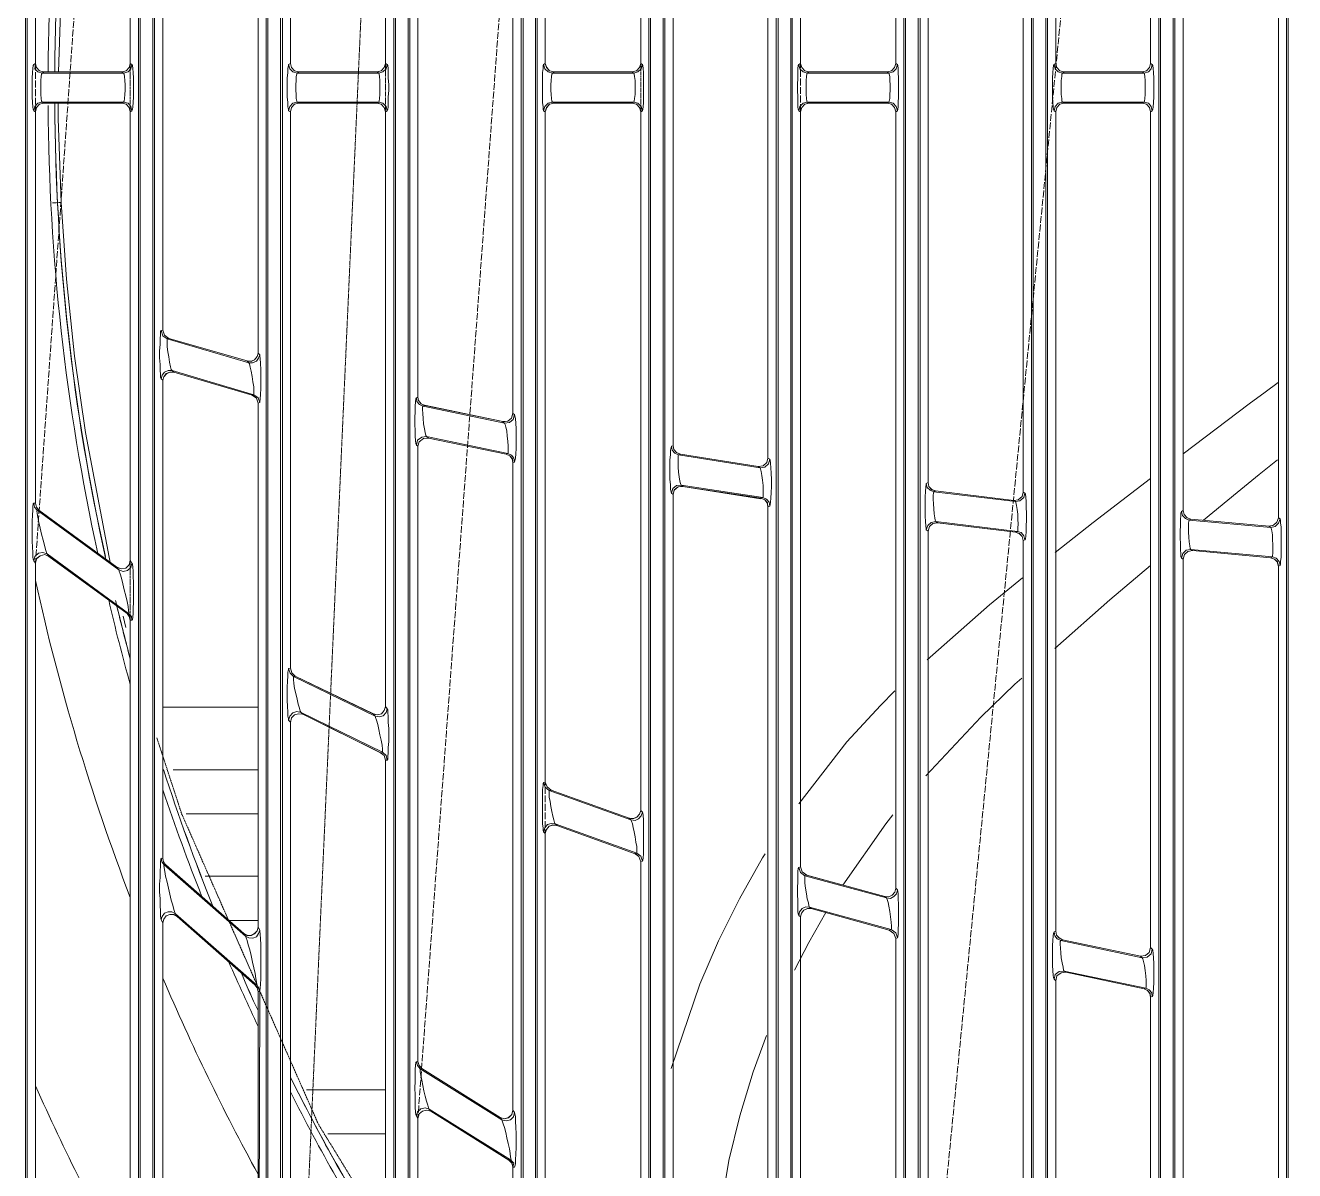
# Model space of a CAD drawing. Header units: millimetres. Extents: x 90740 to 167944, y -39332 to 25855.
# Drawn here: x 137683.9 to 137981.1, y 11832.4 to 12100.5 of the extents above; entities that cross this region are included whole.
import ezdxf

# ---------------------------------------------------------------- set-up
doc = ezdxf.new("R2010")
doc.units = ezdxf.units.MM
doc.linetypes.add('PDF_IMPORT', pattern=[1, 0.8, -0.2])
doc.layers.add('PDF4_Geometry', color=7, linetype='Continuous')

# ---------------------------------------------------------------- blocks, each defined once
blk = doc.blocks.new('200-A_10 bis 12')
at = {"layer": 'PDF4_Geometry', "lineweight": 13}
for p, q in [((6409.29, 2336.02), (6409.29, 3273.81)), ((6485.4, 2336.02), (6485.4, 3273.81))]:
    blk.add_line(p, q, dxfattribs=at)
for points in [[(6468.3, 2518.37), (6468.5, 2518.37), (6468.5, 2336.07), (6468.81, 2336.22), (6468.81, 3273.61)], [(6498.18, 2505.29), (6498.36, 2505.29), (6498.36, 2336.07), (6498.67, 2336.22), (6498.67, 3273.61), (6498.36, 3273.79), (6498.36, 3104.58), (6498.18, 3104.58), (6498.18, 3273.96)], [(6351.01, 3273.81), (6351.01, 2336.02), (6351.16, 2336.09), (6351.21, 2336.22), (6351.47, 2336.07), (6351.47, 2617.57), (6351.49, 2624.7), (6351.54, 2631.78), (6351.58, 2638.84), (6351.65, 2645.9), (6351.74, 2653.05), (6351.8, 2660.18), (6351.92, 2667.24), (6352.07, 2674.19)], [(6351.21, 3273.61), (6351.21, 2336.22)], [(6364.26, 3273.61), (6364.26, 2336.22)], [(6363.28, 2656.29), (6363.28, 2742.57), (6363.48, 2742.57), (6363.55, 2742.66), (6363.59, 2742.92), (6363.62, 2743.37), (6363.62, 2743.97), (6363.66, 2744.63), (6363.66, 2746.97), (6363.62, 2747.68), (6363.62, 2748.32), (6363.59, 2748.79), (6363.55, 2749.12), (6363.48, 2749.25), (6363.28, 2749.59), (6363.28, 2802.07), (6363.48, 2802.21), (6363.55, 2802.34), (6363.59, 2802.65), (6363.62, 2803.18), (6363.66, 2803.83), (6363.66, 2806.02), (6363.62, 2806.67), (6363.59, 2807.16), (6363.55, 2807.49), (6363.48, 2807.62), (6363.28, 2807.73), (6363.28, 2860.26)], [(6364.46, 3273.81), (6364.46, 2336.02), (6364.33, 2336.09), (6364.26, 2336.22)], [(6365.93, 3273.81), (6365.93, 2336.02), (6366.06, 2336.09), (6366.13, 2336.22), (6366.44, 2336.07), (6366.44, 2609.42), (6366.5, 2614.97), (6366.52, 2620.52), (6366.59, 2626.01), (6366.7, 2631.62), (6366.77, 2637.17), (6366.9, 2642.66), (6367.01, 2648.03), (6367.04, 2648.76), (6367.04, 2649.23), (6367.08, 2649.41), (6367.1, 2649.5)], [(6367.1, 2960.33), (6367.08, 2960.4), (6367.04, 2960.6), (6367.04, 2961.11), (6367.01, 2961.82), (6366.9, 2967.06), (6366.77, 2972.39), (6366.7, 2977.76), (6366.59, 2983.2), (6366.52, 2988.86), (6366.5, 2994.55), (6366.44, 3000.3), (6366.44, 3273.79), (6366.13, 3273.61), (6366.13, 2336.22)], [(6379.18, 3273.61), (6379.18, 2336.22), (6378.91, 2336.07), (6378.91, 2584.87), (6378.71, 2584.87)], [(6379.4, 3273.81), (6379.4, 2336.02), (6379.27, 2336.09), (6379.18, 2336.22)], [(6380.89, 3273.81), (6380.89, 2336.02), (6381.02, 2336.09), (6381.09, 2336.22), (6381.36, 2336.07), (6381.36, 2586.91), (6381.4, 2591.86), (6381.42, 2597.81), (6381.49, 2603.69), (6381.56, 2609.51), (6381.67, 2615.44), (6381.8, 2621.21), (6381.93, 2626.9)], [(6381.09, 3273.61), (6381.09, 2336.22)], [(6393.86, 2575.98), (6393.86, 2336.07), (6394.14, 2336.22), (6394.14, 3273.61), (6393.86, 3273.79), (6393.86, 3034.04), (6393.81, 3028.32), (6393.75, 3022.63), (6393.68, 3016.86), (6393.61, 3011.13), (6393.5, 3005.51), (6393.37, 3000.83), (6393.28, 2996.19)], [(6394.32, 3273.81), (6394.32, 2336.02), (6394.19, 2336.09), (6394.14, 2336.22)], [(6395.81, 3273.81), (6395.81, 2336.02), (6395.94, 2336.09), (6396.01, 2336.22), (6396.28, 2336.07), (6396.28, 2571.7), (6396.32, 2575.92), (6396.32, 2580.16), (6396.39, 2584.33), (6396.41, 2588.57), (6396.48, 2592.79), (6396.59, 2596.9), (6396.65, 2601.1), (6396.76, 2605.16), (6396.85, 2609.18), (6396.9, 2609.38), (6396.92, 2609.95), (6396.92, 2610.24), (6396.96, 2610.35)], [(6396.01, 3273.61), (6396.01, 2336.22)], [(6408.6, 2557.05), (6408.8, 2557.05), (6408.8, 2336.07), (6409.04, 2336.22), (6409.04, 3273.61)], [(6410.73, 3273.81), (6410.73, 2336.02), (6410.86, 2336.09), (6410.93, 2336.22), (6411.24, 2336.07), (6411.24, 2565.55), (6411.31, 2569.15), (6411.35, 2573.41), (6411.42, 2577.58), (6411.51, 2581.74), (6411.57, 2585.91), (6411.68, 2589.99), (6411.82, 2593.97)], [(6410.93, 3273.61), (6410.93, 2336.22)], [(6424.01, 3273.61), (6424.01, 2336.22)], [(6424.21, 3273.81), (6424.21, 2336.02), (6424.07, 2336.09), (6424.01, 2336.22)], [(6425.69, 3273.81), (6425.69, 2336.02), (6425.83, 2336.09), (6425.89, 2336.22), (6426.14, 2336.07), (6426.14, 2543.5), (6426.34, 2543.5)], [(6425.89, 3273.61), (6425.89, 2336.22)], [(6438.46, 2535.35), (6438.66, 2535.35), (6438.66, 2336.07), (6438.93, 2336.22), (6438.93, 3273.61), (6438.66, 3273.79), (6438.66, 3070.14), (6438.62, 3065.86), (6438.59, 3061.6), (6438.55, 3057.2), (6438.46, 3052.89), (6438.39, 3048.65), (6438.33, 3045.83), (6438.22, 3043.06), (6438.15, 3040.33), (6438.08, 3037.64), (6438.02, 3036.97), (6438.02, 3036.62), (6437.95, 3036.49)], [(6439.13, 3273.81), (6439.13, 2336.02), (6438.99, 2336.09), (6438.93, 2336.22)], [(6440.61, 3273.81), (6440.61, 2336.02), (6440.73, 2336.09), (6440.79, 2336.22), (6441.1, 2336.07), (6441.1, 2533.53), (6441.3, 2533.53)], [(6440.79, 3273.61), (6440.79, 2336.22)], [(6452.91, 2562.86), (6452.8, 2562.71), (6452.6, 2562.71), (6452.6, 2562.64), (6452.67, 2562.33), (6452.67, 2562.26), (6452.74, 2561.66), (6452.85, 2558.96), (6452.94, 2556.38), (6453, 2553.74), (6453.05, 2552.41), (6453.05, 2552.07), (6453.14, 2547.97), (6453.2, 2543.75), (6453.27, 2539.44), (6453.31, 2535.09), (6453.38, 2530.69), (6453.38, 2526.32), (6453.58, 2526.32), (6453.58, 2336.07), (6453.85, 2336.22), (6453.85, 3273.61)], [(6454.05, 3273.81), (6454.05, 2336.02), (6453.91, 2336.09), (6453.85, 2336.22)], [(6455.53, 3273.81), (6455.53, 2336.02), (6455.69, 2336.09), (6455.76, 2336.22), (6456.02, 2336.07), (6456.02, 2524.72), (6456.22, 2524.72)], [(6455.76, 3273.61), (6455.76, 2336.22)], [(6469.01, 3273.81), (6469.01, 2336.02), (6468.88, 2336.09), (6468.81, 2336.22)], [(6470.48, 3273.81), (6470.48, 2336.02), (6470.61, 2336.09), (6470.68, 2336.22), (6470.94, 2336.07), (6470.94, 2520.57), (6470.99, 2524.14), (6471.01, 2527.76), (6471.05, 2531.34), (6471.12, 2534.64), (6471.19, 2537.89), (6471.25, 2541.06), (6471.32, 2544.28), (6471.41, 2547.39), (6471.52, 2550.41), (6471.56, 2550.9), (6471.59, 2551.23), (6471.65, 2551.36)], [(6470.68, 3273.61), (6470.68, 2336.22)], [(6482.75, 2545.72), (6482.8, 2545.61), (6482.82, 2545.28), (6482.87, 2544.68), (6482.95, 2541.7), (6483.06, 2538.62), (6483.15, 2535.42), (6483.22, 2532.14), (6483.29, 2528.83), (6483.33, 2525.45), (6483.4, 2522.03), (6483.44, 2518.5), (6483.46, 2514.95), (6483.46, 2336.07), (6483.73, 2336.22), (6483.73, 3273.61)], [(6483.93, 3273.81), (6483.93, 2336.02), (6483.78, 2336.09), (6483.73, 2336.22)], [(6485.6, 2336.22), (6485.6, 3273.61)], [(6498.87, 3273.81), (6498.87, 2336.02), (6498.74, 2336.09), (6498.67, 2336.22)], [(6482.75, 2905.6), (6482.75, 2807.73), (6482.95, 2807.62), (6483, 2807.49), (6483.06, 2807.16), (6483.09, 2806.67), (6483.13, 2806.02), (6483.13, 2803.83), (6483.09, 2803.18), (6483.06, 2802.65), (6483, 2802.34), (6482.95, 2802.21), (6482.75, 2802.07), (6482.75, 2704.25)], [(6472.63, 2806.76), (6472.12, 2806.89), (6471.79, 2807.27), (6471.65, 2807.73), (6471.65, 2903.69)], [(6442.79, 2806.76), (6442.28, 2806.89), (6441.9, 2807.27), (6441.77, 2807.73), (6441.77, 2896.14), (6441.57, 2896.21), (6441.5, 2896.3), (6441.46, 2896.63), (6441.44, 2897.14), (6441.44, 2897.81), (6441.39, 2898.59), (6441.39, 2899.34), (6441.44, 2900.12), (6441.44, 2900.78), (6441.46, 2901.32), (6441.5, 2901.65), (6441.57, 2901.83), (6441.77, 2901.98)], [(6452.8, 2899.07), (6452.91, 2898.65), (6452.91, 2807.73), (6452.76, 2807.27), (6452.43, 2806.89), (6451.89, 2806.76), (6452.4, 2806.89), (6452.76, 2807.27)], [(6423.05, 2714.31), (6423.25, 2714.37), (6423.3, 2714.48), (6423.32, 2714.77), (6423.36, 2715.22), (6423.36, 2715.77), (6423.39, 2716.48), (6423.39, 2717.95), (6423.36, 2718.61), (6423.36, 2719.21), (6423.32, 2719.7), (6423.3, 2719.99), (6423.25, 2720.12), (6423.05, 2720.32), (6423.05, 2802.07), (6423.25, 2802.21), (6423.3, 2802.34), (6423.32, 2802.65), (6423.36, 2803.18), (6423.36, 2803.83), (6423.39, 2804.56), (6423.39, 2805.29), (6423.36, 2806.02), (6423.36, 2806.67), (6423.32, 2807.16), (6423.3, 2807.49), (6423.25, 2807.62), (6423.05, 2807.73), (6423.05, 2889.48)], [(6412.91, 2806.76), (6412.39, 2806.89), (6412.06, 2807.27), (6411.88, 2807.73), (6411.88, 2886.22), (6412.08, 2886.77)], [(6393.17, 2883.67), (6393.37, 2883.64), (6393.43, 2883.53), (6393.43, 2883.22), (6393.5, 2882.76), (6393.5, 2882.13), (6393.55, 2881.47), (6393.55, 2879.91), (6393.5, 2879.18), (6393.5, 2878.58), (6393.43, 2878.09), (6393.43, 2877.74), (6393.37, 2877.58), (6393.17, 2877.38), (6393.17, 2807.73)], [(6382.18, 2807.27), (6382.51, 2806.89), (6383.04, 2806.76), (6382.53, 2806.89), (6382.18, 2807.27), (6382.04, 2807.73), (6382.04, 2872.9), (6382.2, 2873.43), (6382.58, 2873.81), (6391.75, 2878.25), (6391.95, 2878.49), (6382.4, 2873.81), (6382.58, 2873.81)], [(6486.68, 2754.94), (6486.55, 2755.4), (6486.55, 2854.45), (6486.68, 2854.91)], [(6496.63, 2856.25), (6497.14, 2856.16), (6497.54, 2855.78), (6497.72, 2855.25), (6497.72, 2754.56), (6497.92, 2754.43), (6497.96, 2754.29), (6497.98, 2753.96), (6498.03, 2753.47), (6498.05, 2752.83), (6498.05, 2750.58), (6498.03, 2749.94), (6497.98, 2749.45), (6497.96, 2749.12), (6497.92, 2748.99), (6497.72, 2748.92)], [(6352.18, 2853.6), (6352.18, 2807.73), (6351.98, 2807.62), (6351.92, 2807.49), (6351.87, 2807.16), (6351.85, 2806.67), (6351.8, 2806.02), (6351.8, 2803.83), (6351.85, 2803.18), (6351.87, 2802.65), (6351.92, 2802.34), (6351.98, 2802.21), (6352.18, 2802.07)], [(6437.95, 2854), (6438.17, 2853.91), (6438.22, 2853.8), (6438.26, 2853.47), (6438.28, 2852.94), (6438.33, 2852.29), (6438.35, 2851.56), (6438.35, 2850.83), (6438.33, 2850.07), (6438.28, 2849.43), (6438.26, 2848.9), (6438.22, 2848.56), (6438.17, 2848.43), (6437.95, 2848.25), (6437.95, 2761.55), (6437.82, 2761.02), (6437.37, 2760.64), (6436.8, 2760.58)], [(6457.58, 2757.71), (6457.13, 2757.84), (6456.8, 2758.24), (6456.69, 2758.69), (6456.69, 2851.16), (6456.8, 2851.61), (6457.13, 2851.96), (6457.58, 2852.14)], [(6467.83, 2757.58), (6467.83, 2852.27)], [(6408.09, 2848.83), (6408.29, 2848.76), (6408.33, 2848.63), (6408.4, 2848.3), (6408.44, 2847.79), (6408.47, 2847.12), (6408.47, 2844.88), (6408.44, 2844.21), (6408.4, 2843.68), (6408.33, 2843.35), (6408.29, 2843.21), (6408.09, 2843.04), (6408.09, 2766.77)], [(6426.85, 2763), (6426.85, 2846.85)], [(6378.25, 2841.88), (6378.45, 2841.81), (6378.47, 2841.7), (6378.51, 2841.37), (6378.54, 2840.84), (6378.58, 2840.19), (6378.58, 2837.86), (6378.54, 2837.22), (6378.51, 2836.69), (6378.47, 2836.33), (6378.45, 2836.15), (6378.25, 2835.98), (6378.25, 2773.85)], [(6396.96, 2768.68), (6396.96, 2841.13), (6397.05, 2841.57), (6397.36, 2841.9), (6397.76, 2842.1)], [(6367.81, 2775.56), (6367.28, 2775.94), (6367.1, 2776.54), (6367.1, 2833.31), (6367.3, 2833.91), (6367.81, 2834.24), (6376.96, 2836.95), (6377.43, 2836.95), (6377.83, 2836.8), (6378.14, 2836.42), (6378.25, 2835.98)], [(6354.89, 2806.76), (6355.33, 2820.77), (6356.11, 2830.47)], [(6351.98, 2802.21), (6352.12, 2802.72), (6352.45, 2803.09), (6352.96, 2803.23), (6352.89, 2803.32), (6352.85, 2803.65), (6352.83, 2804.09), (6352.83, 2805.76), (6352.85, 2806.22), (6352.89, 2806.49), (6352.96, 2806.62), (6352.45, 2806.76), (6352.12, 2807.13), (6352.18, 2807.73)], [(6353.16, 2806.76), (6352.65, 2806.89), (6352.32, 2807.27), (6352.18, 2807.73)], [(6363.48, 2802.21), (6363.35, 2802.72), (6363.02, 2803.09), (6362.51, 2803.23), (6362.57, 2803.32), (6362.62, 2803.65), (6362.64, 2804.09), (6362.68, 2804.63), (6362.68, 2805.23), (6362.64, 2805.76), (6362.62, 2806.22), (6362.57, 2806.49), (6362.51, 2806.62), (6363.02, 2806.76), (6363.35, 2807.13), (6363.48, 2807.62)], [(6363.28, 2807.73), (6363.15, 2807.27), (6362.82, 2806.89)], [(6382.04, 2807.73), (6381.82, 2807.62), (6381.8, 2807.49), (6381.73, 2807.16), (6381.73, 2806.67), (6381.67, 2806.02), (6381.67, 2803.83), (6381.73, 2803.18), (6381.73, 2802.65), (6381.8, 2802.34), (6381.82, 2802.21), (6382.04, 2802.07)], [(6381.82, 2807.62), (6381.96, 2807.13), (6382.33, 2806.76), (6382.84, 2806.62), (6382.78, 2806.49), (6382.71, 2806.22), (6382.71, 2805.76), (6382.67, 2805.23), (6382.67, 2804.63), (6382.71, 2804.09), (6382.71, 2803.65), (6382.78, 2803.32), (6382.84, 2803.23), (6382.33, 2803.09), (6381.96, 2802.72), (6381.82, 2802.21)], [(6392.19, 2806.76), (6392.66, 2806.89), (6393.03, 2807.27), (6393.17, 2807.73), (6393.37, 2807.62), (6393.43, 2807.49), (6393.48, 2807.16), (6393.5, 2806.67), (6393.5, 2806.02), (6393.55, 2805.29), (6393.55, 2804.56), (6393.5, 2803.83), (6393.5, 2803.18), (6393.48, 2802.65), (6393.43, 2802.34), (6393.37, 2802.21), (6393.17, 2802.07), (6393.17, 2732.47), (6393.37, 2732.22), (6393.43, 2732.09), (6393.43, 2731.76), (6393.5, 2731.29), (6393.5, 2730.62), (6393.55, 2729.91), (6393.55, 2728.38), (6393.5, 2727.67), (6393.5, 2727.07), (6393.43, 2726.61), (6393.43, 2726.32), (6393.37, 2726.21), (6393.17, 2726.18), (6393.17, 2657.67)], [(6393.37, 2802.21), (6393.23, 2802.72), (6392.86, 2803.09), (6392.39, 2803.23), (6392.41, 2803.32), (6392.46, 2803.65), (6392.52, 2804.09), (6392.52, 2805.76), (6392.46, 2806.22), (6392.41, 2806.49), (6392.39, 2806.62), (6392.86, 2806.76), (6393.23, 2807.13), (6393.37, 2807.62)], [(6411.88, 2802.07), (6411.68, 2802.21), (6411.64, 2802.34), (6411.62, 2802.65), (6411.57, 2803.18), (6411.57, 2803.83), (6411.55, 2804.56), (6411.55, 2805.29), (6411.57, 2806.02), (6411.57, 2806.67), (6411.62, 2807.16), (6411.64, 2807.49), (6411.68, 2807.62), (6411.88, 2807.73)], [(6411.68, 2807.62), (6411.82, 2807.13), (6412.2, 2806.76), (6412.71, 2806.62), (6412.66, 2806.49), (6412.59, 2806.22), (6412.57, 2805.76), (6412.53, 2805.23), (6412.53, 2804.63), (6412.57, 2804.09), (6412.59, 2803.65), (6412.66, 2803.32), (6412.71, 2803.23), (6412.2, 2803.09), (6411.82, 2802.72), (6411.68, 2802.21)], [(6411.88, 2807.73), (6412.02, 2807.27), (6412.39, 2806.89)], [(6423.25, 2802.21), (6423.12, 2802.72), (6422.72, 2803.09), (6422.23, 2803.23), (6422.28, 2803.32), (6422.34, 2803.65), (6422.39, 2804.09), (6422.41, 2804.63), (6422.41, 2805.23), (6422.39, 2805.76), (6422.34, 2806.22), (6422.28, 2806.49), (6422.23, 2806.62), (6422.72, 2806.76), (6423.12, 2807.13), (6423.25, 2807.62)], [(6422.92, 2807.27), (6422.54, 2806.89)], [(6422.92, 2807.27), (6423.05, 2807.73)], [(6441.77, 2802.07), (6441.57, 2802.21), (6441.5, 2802.34), (6441.46, 2802.65), (6441.44, 2803.18), (6441.44, 2803.83), (6441.39, 2804.56), (6441.39, 2805.29), (6441.44, 2806.02), (6441.44, 2806.67), (6441.46, 2807.16), (6441.5, 2807.49), (6441.57, 2807.62), (6441.77, 2807.73)], [(6441.57, 2807.62), (6441.7, 2807.13), (6442.08, 2806.76), (6442.55, 2806.62), (6442.52, 2806.49), (6442.48, 2806.22), (6442.41, 2805.76), (6442.41, 2804.09), (6442.48, 2803.65), (6442.52, 2803.32), (6442.55, 2803.23), (6442.08, 2803.09), (6441.7, 2802.72), (6441.57, 2802.21)], [(6453.11, 2802.21), (6452.98, 2802.72), (6452.6, 2803.09), (6452.09, 2803.23), (6452.16, 2803.32), (6452.23, 2803.65), (6452.23, 2804.09), (6452.27, 2804.63), (6452.27, 2805.23), (6452.23, 2805.76), (6452.23, 2806.22), (6452.16, 2806.49), (6452.09, 2806.62), (6452.6, 2806.76), (6452.98, 2807.13), (6453.11, 2807.62)], [(6452.91, 2802.07), (6453.11, 2802.21), (6453.14, 2802.34), (6453.2, 2802.65), (6453.2, 2803.18), (6453.25, 2803.83), (6453.25, 2806.02), (6453.2, 2806.67), (6453.2, 2807.16), (6453.14, 2807.49), (6453.11, 2807.62), (6452.91, 2807.73)], [(6471.65, 2802.07), (6471.45, 2802.21), (6471.39, 2802.34), (6471.34, 2802.65), (6471.32, 2803.18), (6471.28, 2803.83), (6471.25, 2804.56), (6471.25, 2805.29), (6471.28, 2806.02), (6471.32, 2806.67), (6471.34, 2807.16), (6471.39, 2807.49), (6471.45, 2807.62), (6471.65, 2807.73)], [(6471.45, 2807.62), (6471.59, 2807.13), (6471.92, 2806.76), (6472.43, 2806.62), (6472.36, 2806.49), (6472.34, 2806.22), (6472.3, 2805.76), (6472.27, 2805.23), (6472.27, 2804.63), (6472.3, 2804.09), (6472.34, 2803.65), (6472.36, 2803.32), (6472.43, 2803.23), (6471.92, 2803.09), (6471.59, 2802.72), (6471.45, 2802.21)], [(6482.75, 2807.73), (6482.62, 2807.27), (6482.29, 2806.89), (6481.78, 2806.76)], [(6482.95, 2802.21), (6482.82, 2802.72), (6482.49, 2803.09), (6481.98, 2803.23), (6482.04, 2803.32), (6482.09, 2803.65), (6482.11, 2804.09), (6482.11, 2805.76), (6482.09, 2806.22), (6482.04, 2806.49), (6481.98, 2806.62), (6482.49, 2806.76), (6482.82, 2807.13), (6482.95, 2807.62)], [(6362.31, 2806.76), (6362.82, 2806.89)], [(6392.19, 2806.76), (6383.04, 2806.76), (6382.84, 2806.62), (6392.39, 2806.62), (6392.19, 2806.76)], [(6392.66, 2806.89), (6392.15, 2806.76)], [(6422.03, 2806.76), (6422.54, 2806.89)], [(6352.58, 2755.47), (6352.29, 2755.8), (6352.18, 2756.27), (6352.18, 2802.07), (6352.32, 2802.58), (6352.65, 2802.96), (6353.16, 2803.09)], [(6354.18, 2791.42), (6354.62, 2791.44), (6354.96, 2791.48), (6355.2, 2791.48), (6354.85, 2801.25), (6354.85, 2803.12)], [(6362.31, 2803.09), (6362.82, 2802.96), (6363.15, 2802.58), (6363.28, 2802.07)], [(6382.04, 2736.95), (6382.04, 2802.07), (6382.18, 2802.58), (6382.53, 2802.96), (6383.04, 2803.09), (6382.51, 2802.96), (6382.18, 2802.58)], [(6392.66, 2802.96), (6392.15, 2803.09)], [(6392.19, 2803.09), (6392.66, 2802.96), (6393.03, 2802.58), (6393.17, 2802.07)], [(6411.88, 2723.63), (6411.88, 2802.07), (6412.06, 2802.58), (6412.39, 2802.96), (6412.91, 2803.09)], [(6412.39, 2802.96), (6412.02, 2802.58), (6411.88, 2802.07)], [(6422.03, 2803.09), (6422.54, 2802.96), (6422.92, 2802.58), (6423.05, 2802.07)], [(6442.52, 2712.73), (6441.97, 2713.11), (6441.77, 2713.71), (6441.77, 2802.07), (6441.9, 2802.58), (6442.28, 2802.96), (6442.79, 2803.09)], [(6442.28, 2802.96), (6442.75, 2803.09), (6451.89, 2803.09), (6452.43, 2802.96), (6452.76, 2802.58), (6452.91, 2802.07)], [(6451.89, 2803.09), (6452.09, 2803.23), (6442.55, 2803.23), (6442.75, 2803.09)], [(6451.89, 2803.09), (6452.4, 2802.96), (6452.76, 2802.58)], [(6471.65, 2706.16), (6471.65, 2802.07), (6471.79, 2802.58), (6472.12, 2802.96), (6472.63, 2803.09)], [(6481.78, 2803.09), (6481.98, 2803.23), (6472.43, 2803.23), (6472.63, 2803.09)], [(6472.63, 2803.09), (6481.78, 2803.09), (6482.29, 2802.96), (6482.62, 2802.58), (6482.75, 2802.07)], [(6452.91, 2802.07), (6452.91, 2711.2), (6453.11, 2711), (6453.14, 2710.86), (6453.2, 2710.53), (6453.2, 2710), (6453.25, 2709.29), (6453.25, 2707.02), (6453.2, 2706.38), (6453.2, 2705.85), (6453.14, 2705.51), (6453.11, 2705.38), (6452.91, 2705.31), (6452.91, 2614.84)], [(6355.8, 2782.49), (6355.2, 2791.48)], [(6355.8, 2782.49), (6356.76, 2773.5), (6358.04, 2764.53), (6360.97, 2749.12)], [(6367.1, 2770.66), (6366.9, 2770.81), (6366.84, 2770.99), (6366.81, 2771.32), (6366.77, 2771.85), (6366.77, 2772.52), (6366.72, 2773.3), (6366.72, 2774.1), (6366.77, 2774.83), (6366.77, 2775.5), (6366.81, 2776.03), (6366.84, 2776.36), (6366.9, 2776.47), (6367.1, 2776.54)], [(6366.9, 2776.47), (6367.1, 2775.87), (6367.61, 2775.5), (6367.59, 2775.41), (6367.59, 2775.1), (6367.61, 2774.59), (6367.68, 2773.99), (6367.79, 2773.39), (6367.88, 2772.79), (6367.99, 2772.25), (6368.08, 2771.92), (6368.19, 2771.79), (6367.72, 2771.79), (6367.28, 2771.61), (6367.01, 2771.26), (6366.9, 2770.81)], [(6378.25, 2773.85), (6378.14, 2773.43), (6377.83, 2773.05), (6377.43, 2772.9), (6376.96, 2772.92), (6367.81, 2775.56), (6367.3, 2775.94), (6367.1, 2776.54)], [(6367.81, 2775.56), (6367.61, 2775.5), (6377.16, 2772.72), (6376.96, 2772.9), (6376.96, 2772.92)], [(6378.45, 2768.04), (6378.25, 2768.61), (6377.74, 2768.97), (6377.74, 2769.88), (6377.63, 2770.48), (6377.54, 2771.12), (6377.43, 2771.72), (6377.34, 2772.21), (6377.23, 2772.59), (6377.16, 2772.72), (6377.6, 2772.7), (6378.05, 2772.9), (6378.31, 2773.23), (6378.45, 2773.65)], [(6378.25, 2773.85), (6378.45, 2773.65), (6378.47, 2773.52), (6378.51, 2773.19), (6378.54, 2772.63), (6378.58, 2771.94), (6378.58, 2769.68), (6378.54, 2769.01), (6378.51, 2768.48), (6378.47, 2768.15), (6378.45, 2768.04), (6378.25, 2767.97)], [(6367.1, 2770.66), (6367.21, 2771.08), (6367.48, 2771.46), (6367.92, 2771.61), (6368.39, 2771.59)], [(6367.21, 2771.08), (6367.52, 2771.41), (6367.92, 2771.61)], [(6377.83, 2773.05), (6377.43, 2772.85), (6376.96, 2772.9)], [(6367.1, 2649.43), (6367.1, 2707.16), (6366.9, 2707.49), (6366.88, 2707.65), (6366.84, 2708.02), (6366.81, 2708.53), (6366.77, 2709.2), (6366.77, 2709.95), (6366.72, 2710.8), (6366.72, 2711.66), (6366.77, 2712.46), (6366.77, 2713.2), (6366.81, 2713.84), (6366.84, 2714.31), (6366.88, 2714.62), (6366.9, 2714.71), (6367.1, 2714.68), (6367.1, 2770.66)], [(6497.67, 2770.41), (6496.16, 2769.28), (6494.3, 2767.9), (6486.55, 2762.06)], [(6377.54, 2768.9), (6378.05, 2768.55), (6378.25, 2767.97), (6378.25, 2706.65), (6378.14, 2706.22), (6377.83, 2705.85), (6377.43, 2705.67), (6376.96, 2705.67), (6376.58, 2705.91), (6367.46, 2713.93)], [(6396.96, 2762.93), (6396.79, 2763.06), (6396.72, 2763.22), (6396.7, 2763.6), (6396.65, 2764.11), (6396.63, 2764.77), (6396.59, 2765.5), (6396.59, 2766.26), (6396.63, 2767.01), (6396.65, 2767.64), (6396.7, 2768.15), (6396.72, 2768.48), (6396.79, 2768.61), (6396.96, 2768.68)], [(6397.76, 2767.7), (6397.36, 2767.9), (6397.05, 2768.28), (6396.96, 2768.68)], [(6396.79, 2768.61), (6396.85, 2768.17), (6397.16, 2767.84), (6397.56, 2767.64), (6397.5, 2767.55), (6397.5, 2767.24), (6397.54, 2766.77), (6397.56, 2766.17), (6397.63, 2765.57), (6397.74, 2764.99), (6397.81, 2764.53), (6397.9, 2764.19), (6397.96, 2764.06), (6397.41, 2764), (6396.92, 2763.66), (6396.79, 2763.06)], [(6397.74, 2767.7), (6397.36, 2767.9)], [(6408.09, 2766.81), (6407.93, 2766.24), (6407.49, 2765.86), (6406.91, 2765.84), (6397.74, 2767.75)], [(6406.91, 2765.79), (6407.49, 2765.86)], [(6408.29, 2761.09), (6408.2, 2761.53), (6407.93, 2761.89), (6407.51, 2762.09), (6407.55, 2762.2), (6407.55, 2762.95), (6407.49, 2763.53), (6407.42, 2764.13), (6407.36, 2764.73), (6407.24, 2765.19), (6407.18, 2765.5), (6407.11, 2765.64), (6407.69, 2765.7), (6408.13, 2766.06), (6408.29, 2766.64)], [(6407.93, 2766.24), (6408.09, 2766.77), (6408.29, 2766.64), (6408.33, 2766.5), (6408.4, 2766.13), (6408.44, 2765.64), (6408.47, 2764.97), (6408.47, 2762.69), (6408.44, 2762.06), (6408.4, 2761.55), (6408.33, 2761.22), (6408.29, 2761.09), (6408.09, 2761.02)], [(6396.96, 2690.93), (6396.96, 2762.93), (6397.12, 2763.46), (6397.61, 2763.86)], [(6397.61, 2763.86), (6398.19, 2763.88)], [(6426.85, 2763), (6426.65, 2762.93), (6426.6, 2762.8), (6426.54, 2762.49), (6426.52, 2761.95), (6426.47, 2761.33), (6426.47, 2759.09), (6426.52, 2758.44), (6426.54, 2757.91), (6426.6, 2757.58), (6426.65, 2757.45), (6426.85, 2757.27)], [(6426.65, 2762.93), (6426.74, 2762.49), (6427.05, 2762.13), (6427.49, 2761.95), (6427.45, 2761.82), (6427.43, 2761.53), (6427.43, 2761.04), (6427.45, 2760.49), (6427.49, 2759.89), (6427.56, 2759.35), (6427.63, 2758.84), (6427.71, 2758.56), (6427.78, 2758.4), (6427.23, 2758.33), (6426.8, 2757.98), (6426.65, 2757.45)], [(6436.82, 2760.58), (6427.69, 2762.02), (6427.25, 2762.22), (6426.94, 2762.55), (6426.85, 2763)], [(6407.31, 2762), (6407.73, 2761.82), (6408, 2761.46), (6408.09, 2761.02), (6408.02, 2761.46), (6407.73, 2761.82)], [(6427.69, 2762.02), (6427.25, 2762.2), (6426.94, 2762.55)], [(6438.17, 2755.94), (6438.08, 2756.4), (6437.77, 2756.73), (6437.33, 2756.93), (6437.37, 2757.05), (6437.37, 2758.33), (6437.31, 2758.96), (6437.24, 2759.51), (6437.17, 2759.98), (6437.06, 2760.29), (6437.04, 2760.42), (6437.57, 2760.49), (6438.02, 2760.89), (6438.17, 2761.42)], [(6437.95, 2761.55), (6438.17, 2761.42), (6438.22, 2761.29), (6438.26, 2760.95), (6438.28, 2760.42), (6438.33, 2759.78), (6438.35, 2759.04), (6438.35, 2758.24), (6438.33, 2757.51), (6438.28, 2756.87), (6438.26, 2756.4), (6438.22, 2756.07), (6438.17, 2755.94), (6437.95, 2755.85)], [(6497.61, 2761.35), (6495.48, 2759.64), (6492.88, 2757.51), (6488.95, 2754.27)], [(6408.09, 2761.02), (6408.09, 2685.22), (6408.29, 2684.95), (6408.33, 2684.78), (6408.4, 2684.44), (6408.4, 2683.91), (6408.44, 2683.24), (6408.47, 2682.45), (6408.47, 2680.85), (6408.44, 2680.07), (6408.4, 2679.47), (6408.4, 2678.96), (6408.33, 2678.67), (6408.29, 2678.56), (6408.09, 2678.54), (6408.09, 2599.12)], [(6426.85, 2673.72), (6426.85, 2757.27), (6426.98, 2757.84), (6427.43, 2758.18), (6428, 2758.27)], [(6426.85, 2757.27), (6426.98, 2757.8), (6427.45, 2758.18), (6428, 2758.24), (6437.13, 2756.8)], [(6456.69, 2758.69), (6456.49, 2758.58), (6456.47, 2758.49), (6456.42, 2758.13), (6456.4, 2757.65), (6456.36, 2757), (6456.36, 2754.76), (6456.4, 2754.14), (6456.42, 2753.63), (6456.47, 2753.29), (6456.49, 2753.14), (6456.69, 2753)], [(6456.49, 2758.58), (6456.6, 2758.11), (6456.93, 2757.78), (6457.38, 2757.6), (6457.33, 2757.47), (6457.31, 2757.18), (6457.31, 2756.73), (6457.33, 2756.2), (6457.38, 2755.6), (6457.4, 2755.03), (6457.47, 2754.56), (6457.53, 2754.27), (6457.6, 2754.14), (6457.07, 2754.03), (6456.67, 2753.67), (6456.49, 2753.14)], [(6467.83, 2757.58), (6467.7, 2757.05), (6467.26, 2756.67), (6466.72, 2756.6), (6457.58, 2757.71), (6457.13, 2757.87), (6456.8, 2758.24), (6456.69, 2758.71)], [(6482.75, 2759.18), (6476.03, 2754.03), (6471.59, 2750.52)], [(6437.13, 2756.85), (6437.57, 2756.67), (6437.84, 2756.31), (6437.95, 2755.85), (6437.95, 2669.39), (6437.84, 2668.9)], [(6457.58, 2757.71), (6457.38, 2757.6), (6466.92, 2756.47), (6466.72, 2756.6)], [(6468.03, 2751.98), (6467.92, 2752.45), (6467.59, 2752.83), (6467.15, 2752.96), (6467.19, 2753.09), (6467.21, 2753.4), (6467.26, 2753.83), (6467.21, 2754.4), (6467.19, 2755), (6467.12, 2755.54), (6467.06, 2756), (6466.99, 2756.34), (6466.92, 2756.47), (6467.46, 2756.54), (6467.9, 2756.93), (6468.03, 2757.45)], [(6467.83, 2757.58), (6468.03, 2757.45), (6468.1, 2757.31), (6468.14, 2756.98), (6468.17, 2756.47), (6468.17, 2755.8), (6468.21, 2755.07), (6468.21, 2754.34), (6468.17, 2753.6), (6468.17, 2752.96), (6468.14, 2752.43), (6468.1, 2752.09), (6468.03, 2751.98), (6467.83, 2751.89)], [(6352.18, 2756.27), (6351.98, 2756.27), (6351.92, 2756.18), (6351.87, 2755.87), (6351.87, 2755.47), (6351.85, 2754.87), (6351.8, 2754.16), (6351.8, 2751.83), (6351.85, 2751.12), (6351.87, 2750.52), (6351.87, 2750.01), (6351.92, 2749.67), (6351.98, 2749.54), (6352.18, 2749.25)], [(6351.98, 2756.27), (6352.07, 2755.8), (6352.38, 2755.47), (6352.36, 2755.36), (6352.38, 2755.07), (6352.45, 2754.63), (6352.56, 2754.03), (6352.72, 2753.36), (6352.89, 2752.65), (6353.07, 2751.96), (6353.23, 2751.36), (6353.36, 2750.85), (6353.47, 2750.52), (6353.54, 2750.36), (6353.03, 2750.52), (6352.52, 2750.43), (6352.12, 2750.05), (6351.98, 2749.54)], [(6363.28, 2749.59), (6363.15, 2749.05), (6362.77, 2748.68), (6362.24, 2748.59), (6361.73, 2748.79), (6352.56, 2755.47), (6352.29, 2755.8)], [(6437.95, 2755.85), (6437.88, 2756.31), (6437.57, 2756.67)], [(6486.55, 2755.4), (6486.37, 2755.29), (6486.31, 2755.16), (6486.28, 2754.87), (6486.24, 2754.34), (6486.24, 2753.69), (6486.22, 2752.96), (6486.22, 2752.23), (6486.24, 2751.5), (6486.24, 2750.85), (6486.28, 2750.32), (6486.31, 2749.99), (6486.37, 2749.85), (6486.55, 2749.72)], [(6486.37, 2755.29), (6486.48, 2754.83), (6486.82, 2754.47), (6487.26, 2754.29), (6487.22, 2754.2), (6487.19, 2753.89), (6487.19, 2752.89), (6487.22, 2752.29), (6487.26, 2751.76), (6487.33, 2751.3), (6487.39, 2750.98), (6487.46, 2750.85), (6486.93, 2750.76), (6486.51, 2750.38), (6486.37, 2749.85)], [(6457.82, 2754), (6457.27, 2753.89), (6456.87, 2753.54), (6456.69, 2753)], [(6457.27, 2753.89), (6457.84, 2753.96)], [(6457.82, 2753.96), (6466.95, 2752.89)], [(6497.72, 2754.56), (6497.54, 2754.07), (6497.14, 2753.69), (6496.63, 2753.6), (6487.46, 2754.4), (6487.02, 2754.56), (6486.68, 2754.94)], [(6487.46, 2754.4), (6487.26, 2754.29), (6496.83, 2753.43), (6496.63, 2753.56), (6496.63, 2753.6)], [(6497.92, 2748.99), (6497.79, 2749.45), (6497.47, 2749.85), (6497.01, 2749.99), (6497.03, 2750.12), (6497.07, 2750.43), (6497.07, 2751.43), (6497.03, 2751.98), (6497.01, 2752.56), (6496.94, 2753.03), (6496.87, 2753.34), (6496.83, 2753.43), (6497.34, 2753.56), (6497.74, 2753.94), (6497.92, 2754.43)], [(6457.38, 2659.73), (6456.87, 2660.11), (6456.69, 2660.71), (6456.69, 2753)], [(6467.83, 2751.89), (6467.72, 2752.36), (6467.39, 2752.69), (6466.95, 2752.89), (6467.39, 2752.72), (6467.72, 2752.36)], [(6497.14, 2753.69), (6496.63, 2753.56)], [(6467.83, 2751.89), (6467.83, 2657.4)], [(6353.78, 2750.05), (6353.27, 2750.25), (6352.72, 2750.12), (6352.32, 2749.74), (6352.18, 2749.25)], [(6352.18, 2749.25), (6352.32, 2749.79), (6352.72, 2750.12)], [(6353.27, 2750.25), (6353.74, 2750.05), (6362.91, 2743.37), (6363.17, 2742.99), (6363.28, 2742.57), (6363.22, 2743.04), (6362.91, 2743.37)], [(6487.33, 2649.81), (6486.77, 2650.16), (6486.55, 2650.81), (6486.55, 2749.72), (6486.71, 2750.25)], [(6487.66, 2750.72), (6487.13, 2750.63), (6486.71, 2750.25)], [(6497.72, 2748.92), (6497.61, 2749.39), (6497.27, 2749.72), (6496.81, 2749.87), (6497.25, 2749.72), (6497.59, 2749.39), (6497.72, 2748.88)], [(6352.18, 2749.25), (6352.18, 2675.78), (6352.14, 2675.58), (6352.14, 2674.72), (6352.18, 2674.12), (6352.14, 2673.74), (6352.12, 2672.21), (6352.05, 2666.13), (6351.92, 2657.82), (6351.8, 2649.47), (6351.74, 2641.04), (6351.72, 2633.24), (6351.67, 2625.43)], [(6361.73, 2748.74), (6362.24, 2748.59)], [(6363.48, 2742.57), (6363.42, 2742.99), (6363.08, 2743.37), (6363.11, 2743.44), (6363.08, 2743.72), (6363.02, 2744.17), (6362.91, 2744.77), (6362.75, 2745.43), (6362.57, 2746.14), (6362.4, 2746.83), (6362.24, 2747.48), (6362.11, 2747.99), (6362, 2748.32), (6361.93, 2748.48), (6362.44, 2748.28), (6362.97, 2748.41), (6363.35, 2748.74), (6363.48, 2749.25)], [(6482.73, 2748.99), (6477.98, 2744.97), (6471.52, 2739.28)], [(6497.72, 2748.92), (6497.72, 2648.3), (6497.61, 2647.88)], [(6467.77, 2747.52), (6463.9, 2744.37), (6456.6, 2737.95)], [(6362.44, 2743.04), (6362.77, 2741.73)], [(6382.04, 2736.95), (6381.82, 2736.91), (6381.8, 2736.82), (6381.73, 2736.51), (6381.73, 2736.04), (6381.69, 2735.44), (6381.67, 2734.73), (6381.67, 2733.2), (6381.69, 2732.47), (6381.73, 2731.87), (6381.73, 2731.36), (6381.8, 2731.02), (6381.82, 2730.89), (6382.04, 2730.65)], [(6381.82, 2736.91), (6382, 2736.38), (6382.4, 2736), (6382.38, 2735.91), (6382.4, 2735.64), (6382.44, 2735.18), (6382.53, 2734.6), (6382.67, 2733.98), (6382.82, 2733.33), (6382.95, 2732.73), (6383.09, 2732.27), (6383.18, 2731.93), (6383.29, 2731.76), (6382.78, 2731.89), (6382.31, 2731.74), (6381.96, 2731.36), (6381.82, 2730.89)], [(6382.58, 2736.04), (6382.2, 2736.42), (6382.04, 2736.95)], [(6393.17, 2732.47), (6393.03, 2732), (6392.7, 2731.62), (6392.21, 2731.49), (6391.75, 2731.56), (6382.58, 2736.04)], [(6467.66, 2735.78), (6466.86, 2735.07), (6462.86, 2731.22), (6456.42, 2724.36)], [(6452.8, 2734.31), (6451.12, 2732.6), (6447.19, 2728.32), (6441.57, 2721.1)], [(6378.25, 2732.4), (6367.1, 2732.4)], [(6382.98, 2731.62), (6382.51, 2731.49), (6382.18, 2731.14), (6382.04, 2730.62)], [(6382.98, 2731.62), (6383.49, 2731.56)], [(6383.49, 2731.56), (6392.63, 2727.05)], [(6391.75, 2731.6), (6392.21, 2731.49)], [(6393.37, 2726.21), (6393.23, 2726.74), (6392.83, 2727.12), (6392.83, 2727.47), (6392.77, 2727.96), (6392.66, 2728.52), (6392.52, 2729.16), (6392.39, 2729.78), (6392.26, 2730.38), (6392.12, 2730.89), (6392.01, 2731.2), (6391.95, 2731.36), (6392.41, 2731.27), (6392.9, 2731.4), (6393.23, 2731.76), (6393.37, 2732.22)], [(6382.33, 2665.88), (6382.13, 2666.22), (6382.04, 2666.62), (6382.04, 2730.65)], [(6393.03, 2726.72), (6392.59, 2727.07)], [(6392.63, 2727.07), (6393.03, 2726.72), (6393.17, 2726.18)], [(6368.3, 2725.07), (6378.25, 2725.07)], [(6411.88, 2717.61), (6411.68, 2717.81), (6411.64, 2717.95), (6411.62, 2718.26), (6411.57, 2718.72), (6411.57, 2719.32), (6411.55, 2720.03), (6411.55, 2721.5), (6411.57, 2722.17), (6411.57, 2722.77), (6411.62, 2723.21), (6411.64, 2723.5), (6411.68, 2723.56), (6411.88, 2723.63)], [(6411.68, 2723.56), (6411.88, 2723.03), (6412.35, 2722.63), (6412.33, 2722.57), (6412.33, 2722.3), (6412.35, 2721.85), (6412.46, 2721.37), (6412.53, 2720.77), (6412.66, 2720.19), (6412.77, 2719.63), (6412.86, 2719.19), (6412.97, 2718.88), (6413.04, 2718.75), (6412.57, 2718.79), (6412.13, 2718.66), (6411.82, 2718.26), (6411.68, 2717.81)], [(6411.88, 2723.63), (6412.08, 2723.08), (6412.57, 2722.7)], [(6412.57, 2722.7), (6412.35, 2722.63), (6421.9, 2719.19), (6421.7, 2719.39)], [(6423.05, 2720.32), (6422.92, 2719.86), (6422.61, 2719.52), (6422.16, 2719.35), (6421.7, 2719.39), (6412.57, 2722.7)], [(6378.25, 2719.92), (6369.81, 2719.92)], [(6423.25, 2714.37), (6423.05, 2714.95), (6422.59, 2715.31), (6422.61, 2715.42), (6422.61, 2715.68), (6422.59, 2716.08), (6422.47, 2716.61), (6422.41, 2717.21), (6422.28, 2717.79), (6422.16, 2718.32), (6422.08, 2718.75), (6421.96, 2719.06), (6421.9, 2719.19), (6422.39, 2719.15), (6422.81, 2719.32), (6423.12, 2719.66), (6423.25, 2720.12)], [(6452.56, 2719.79), (6451.76, 2718.75), (6446.72, 2711.58)], [(6411.88, 2639.84), (6411.88, 2717.61), (6412.02, 2718.08), (6412.33, 2718.46), (6412.77, 2718.61), (6413.24, 2718.55), (6412.77, 2718.59), (6412.33, 2718.46)], [(6421.7, 2719.39), (6422.16, 2719.32), (6422.61, 2719.52)], [(6423.05, 2714.31), (6422.85, 2714.91), (6422.39, 2715.28)], [(6422.39, 2715.24), (6422.85, 2714.91)], [(6437.62, 2715.24), (6437.31, 2714.77), (6434.6, 2709.95), (6432.16, 2705.05), (6429.96, 2699.96), (6426.6, 2690.11)], [(6366.9, 2714.71), (6366.97, 2714.31), (6367.24, 2713.93), (6367.21, 2713.86), (6367.24, 2713.6), (6367.35, 2713.17), (6367.41, 2712.6), (6367.59, 2711.93), (6367.75, 2711.22), (6367.92, 2710.49), (6368.08, 2709.82), (6368.26, 2709.22), (6368.39, 2708.73), (6368.5, 2708.38), (6368.57, 2708.22), (6368.17, 2708.44), (6367.72, 2708.44), (6367.28, 2708.29), (6367.01, 2707.91), (6366.9, 2707.49)], [(6367.46, 2713.91), (6367.17, 2714.28), (6367.1, 2714.68)], [(6423.05, 2714.31), (6423.05, 2633.22)], [(6441.77, 2707.85), (6441.57, 2708.02), (6441.5, 2708.16), (6441.46, 2708.53), (6441.44, 2709.07), (6441.44, 2709.73), (6441.39, 2710.47), (6441.39, 2711.26), (6441.44, 2712), (6441.44, 2712.66), (6441.46, 2713.17), (6441.5, 2713.51), (6441.57, 2713.64), (6441.77, 2713.71)], [(6372.05, 2712.6), (6378.25, 2712.6)], [(6441.57, 2713.64), (6441.77, 2713.04), (6442.28, 2712.66), (6442.28, 2711.8), (6442.35, 2711.2), (6442.46, 2710.55), (6442.55, 2709.95), (6442.68, 2709.49), (6442.75, 2709.13), (6442.81, 2709), (6442.37, 2709.02), (6441.97, 2708.82), (6441.66, 2708.44), (6441.57, 2708.02)], [(6452.91, 2711.2), (6452.8, 2710.73), (6452.49, 2710.4), (6452.09, 2710.2), (6451.65, 2710.22), (6442.48, 2712.73), (6441.97, 2713.11)], [(6453.11, 2705.38), (6452.91, 2705.98), (6452.36, 2706.36), (6452.43, 2706.45), (6452.43, 2706.78), (6452.36, 2707.25), (6452.29, 2707.85), (6452.23, 2708.49), (6452.09, 2709.09), (6452.03, 2709.55), (6451.89, 2709.89), (6451.83, 2710.07), (6452.29, 2710.02), (6452.69, 2710.22), (6453, 2710.55), (6453.11, 2711)], [(6367.1, 2707.16), (6367.21, 2707.58), (6367.48, 2707.96), (6367.92, 2708.11), (6368.37, 2708.11), (6368.77, 2707.89), (6377.91, 2699.9)], [(6367.92, 2708.11), (6368.37, 2708.09), (6368.77, 2707.89)], [(6444.74, 2708.36), (6442.75, 2704.87), (6441.06, 2701.61)], [(6441.77, 2707.82), (6441.88, 2708.29), (6442.15, 2708.62), (6442.59, 2708.82), (6443.01, 2708.82), (6452.16, 2706.29), (6452.69, 2705.91)], [(6442.28, 2618.97), (6441.9, 2619.35), (6441.77, 2619.88), (6441.77, 2707.85), (6441.88, 2708.29)], [(6452.16, 2706.29), (6452.36, 2706.36), (6442.81, 2709), (6443.01, 2708.82)], [(6378.25, 2707.42), (6374.85, 2707.42)], [(6376.58, 2705.91), (6376.96, 2705.71), (6377.43, 2705.67), (6377.83, 2705.89), (6378.14, 2706.22)], [(6378.25, 2633.8), (6378.45, 2699.1), (6378.34, 2699.52), (6378.11, 2699.85), (6378.11, 2699.96), (6378.07, 2700.21), (6378, 2700.63), (6377.91, 2701.21), (6377.76, 2701.87), (6377.6, 2702.56), (6377.43, 2703.32), (6377.27, 2704), (6377.09, 2704.58), (6376.96, 2705.07), (6376.85, 2705.4), (6376.78, 2705.58), (6377.16, 2705.38), (6377.63, 2705.34), (6378.05, 2705.51), (6378.31, 2705.89), (6378.45, 2706.31)], [(6452.69, 2705.91), (6452.91, 2705.31)], [(6471.65, 2700.36), (6471.45, 2700.54), (6471.39, 2700.7), (6471.34, 2701.03), (6471.32, 2701.54), (6471.28, 2702.21), (6471.25, 2702.94), (6471.25, 2703.74), (6471.28, 2704.45), (6471.32, 2705.11), (6471.34, 2705.6), (6471.39, 2705.96), (6471.45, 2706.09), (6471.65, 2706.16)], [(6471.45, 2706.09), (6471.52, 2705.65), (6471.83, 2705.27), (6472.23, 2705.07), (6472.16, 2704.98), (6472.16, 2704.67), (6472.19, 2704.2), (6472.23, 2703.65), (6472.3, 2703.05), (6472.41, 2702.47), (6472.5, 2701.96), (6472.56, 2701.63), (6472.63, 2701.5), (6472.05, 2701.47), (6471.59, 2701.1), (6471.45, 2700.54)], [(6472.43, 2705.18), (6472.03, 2705.34), (6471.72, 2705.71), (6471.65, 2706.16)], [(6472.43, 2705.18), (6472.03, 2705.38), (6471.72, 2705.71)], [(6482.75, 2704.25), (6482.58, 2703.67), (6482.15, 2703.32), (6481.58, 2703.27)], [(6482.95, 2698.52), (6482.89, 2698.96), (6482.58, 2699.3), (6482.18, 2699.5), (6482.22, 2699.63), (6482.24, 2699.92), (6482.22, 2700.41), (6482.18, 2700.96), (6482.11, 2701.56), (6482.02, 2702.14), (6481.91, 2702.63), (6481.84, 2702.94), (6481.78, 2703.07), (6482.35, 2703.14), (6482.82, 2703.52), (6482.95, 2704.07)], [(6482.75, 2704.25), (6482.95, 2704.07), (6483, 2703.94), (6483.06, 2703.58), (6483.09, 2703.07), (6483.13, 2702.41), (6483.13, 2700.16), (6483.09, 2699.5), (6483.06, 2698.96), (6483, 2698.65), (6482.95, 2698.52), (6482.75, 2698.45)], [(6472.23, 2603.76), (6471.79, 2604.09), (6471.65, 2604.67), (6471.65, 2700.36), (6471.79, 2700.94)], [(6472.83, 2701.36), (6472.27, 2701.3), (6471.79, 2700.94)], [(6378.25, 2699.12), (6378.14, 2699.56), (6377.87, 2699.9)], [(6472.23, 2603.76), (6472.03, 2603.69), (6481.6, 2599.72), (6481.4, 2599.92), (6481.87, 2599.85), (6482.31, 2599.99), (6482.67, 2600.36), (6482.75, 2600.85), (6482.75, 2698.45), (6482.67, 2698.9), (6482.38, 2699.23)], [(6481.98, 2699.43), (6482.38, 2699.23), (6482.69, 2698.9), (6482.75, 2698.45)], [(6437.77, 2693.97), (6436.22, 2689.73), (6434.66, 2684.58), (6433.38, 2679.34), (6431.91, 2670.57)], [(6396.96, 2684.24), (6396.79, 2684.51), (6396.72, 2684.69), (6396.7, 2685.02), (6396.65, 2685.55), (6396.63, 2686.22), (6396.63, 2687.02), (6396.59, 2687.82), (6396.63, 2688.62), (6396.63, 2689.39), (6396.65, 2689.99), (6396.7, 2690.51), (6396.72, 2690.79), (6396.79, 2690.9), (6396.96, 2690.93)], [(6396.79, 2690.9), (6396.9, 2690.44), (6397.23, 2690.06), (6397.23, 2689.73), (6397.3, 2689.33), (6397.41, 2688.75), (6397.54, 2688.13), (6397.67, 2687.49), (6397.83, 2686.86), (6397.96, 2686.29), (6398.12, 2685.82), (6398.21, 2685.51), (6398.27, 2685.35), (6397.81, 2685.51), (6397.3, 2685.38), (6396.92, 2685.02), (6396.79, 2684.51)], [(6397.43, 2690.06), (6397.1, 2690.44), (6396.96, 2690.93)], [(6397.43, 2690.11), (6397.1, 2690.44)], [(6383.93, 2687.62), (6393.17, 2687.62)], [(6396.96, 2684.24), (6397.1, 2684.78), (6397.5, 2685.11), (6398.01, 2685.24), (6398.47, 2685.09), (6407.62, 2679.36), (6407.95, 2679.03), (6408.09, 2678.54), (6408, 2679.03), (6407.62, 2679.4)], [(6398.52, 2685.09), (6398.01, 2685.24)], [(6406.58, 2684.38), (6407.09, 2684.22), (6407.58, 2684.31), (6407.95, 2684.71)], [(6408.29, 2684.95), (6408.15, 2684.44), (6407.8, 2684.09), (6407.29, 2683.96), (6406.78, 2684.11), (6406.84, 2683.96), (6406.93, 2683.64), (6407.09, 2683.18), (6407.24, 2682.6), (6407.38, 2681.98), (6407.55, 2681.34), (6407.69, 2680.69), (6407.75, 2680.14), (6407.82, 2679.74), (6407.87, 2679.47), (6407.82, 2679.4), (6408.2, 2679.03), (6408.09, 2678.54)], [(6408.09, 2685.22), (6407.95, 2684.71), (6407.58, 2684.35), (6407.09, 2684.22)], [(6393.17, 2682.45), (6386.4, 2682.45)]]:
    blk.add_lwpolyline(points, dxfattribs=at)
at = {"layer": 'PDF4_Geometry', "linetype": 'PDF_IMPORT', "lineweight": 13}
for points in [[(6471.65, 3005.18), (6471.65, 2807.73)], [(6367.1, 2960.33), (6352.18, 2749.25)], [(6486.55, 2959.07), (6456.69, 2654.69)], [(6441.77, 2901.98), (6441.77, 2713.71)], [(6411.88, 2886.22), (6396.96, 2684.24)], [(6352.18, 2807.73), (6352.18, 2756.27)], [(6411.88, 2802.07), (6411.88, 2639.84)]]:
    blk.add_lwpolyline(points, dxfattribs=at)
at = {"layer": 'PDF4_Geometry', "linetype": 'PDF_IMPORT', "lineweight": 13, "ltscale": 0.14504}
blk.add_lwpolyline([(6423.05, 2720.32), (6423.05, 2889.53), (6516.44, 2856.89)], dxfattribs=at)
at = {"layer": 'PDF4_Geometry', "linetype": 'PDF_IMPORT', "lineweight": 13, "ltscale": 0.123504}
blk.add_lwpolyline([(6393.17, 2732.47), (6393.17, 2877.38), (6382, 2628.21)], dxfattribs=at)
at = {"layer": 'PDF4_Geometry', "lineweight": 13}
for points in [[(6360.46, 2860.15, 0.053533), (6354.45, 2806.76, -0.053241), (6360.46, 2860.15)], [(6360.44, 2749.67, -0.053845), (6354.45, 2803.12, 0.053226), (6360.37, 2750.05)], [(6361.55, 2744.9, 0.00581), (6363.28, 2738.04, -0.003873), (6361.73, 2744.19)], [(6378.25, 2706.65), (6378.45, 2706.31), (6378.47, 2706.18), (6378.51, 2705.82), (6378.54, 2705.27), (6378.58, 2704.6), (6378.58, 2700.61), (6378.54, 2699.96), (6378.51, 2699.5), (6378.47, 2699.19), (6378.45, 2699.1), (6378.25, 2699.12), (6378.25, 2633.76), (6378.27, 2633.51), (6378.31, 2633.09), (6378.31, 2632.18), (6378.25, 2632.11), (6378.05, 2632.11, -0.006108), (6378.71, 2584.87)], [(6378.25, 2696.88, -0.010818), (6376.25, 2701.34, 0.013881), (6378.25, 2696.88)], [(6393.17, 2669.19, -0.022191), (6382.04, 2689.06, 0.023656), (6392.72, 2669.97)], [(6408.09, 2599.14), (6408.13, 2599.01), (6408.15, 2598.68), (6408.2, 2598.28), (6408.2, 2597.81), (6408.09, 2597.74), (6407.93, 2597.74, -0.014283), (6396.85, 2609.18), (6396.92, 2609.11), (6396.96, 2609.09), (6396.96, 2609.84), (6396.99, 2610.11), (6397.03, 2610.22), (6396.96, 2610.29), (6396.96, 2684.24)]]:
    blk.add_lwpolyline(points, format="xyb", dxfattribs=at)
at = {"layer": 'PDF4_Geometry', "linetype": 'PDF_IMPORT', "lineweight": 13, "ltscale": 0.152993}
blk.add_lwpolyline([(6363.28, 2656.29), (6363.28, 2860.26)], dxfattribs=at)
at = {"layer": 'PDF4_Geometry', "lineweight": 13}
for points in [[(6362.31, 2806.76), (6353.16, 2806.76), (6352.96, 2806.62), (6362.51, 2806.62)], [(6422.03, 2806.76), (6412.91, 2806.76), (6412.71, 2806.62), (6422.23, 2806.62)], [(6451.89, 2806.76), (6442.75, 2806.76), (6442.55, 2806.62), (6452.09, 2806.62)], [(6481.78, 2806.76), (6472.63, 2806.76), (6472.43, 2806.62), (6481.98, 2806.62)], [(6353.16, 2803.09), (6362.31, 2803.09), (6362.51, 2803.23), (6352.96, 2803.23)], [(6383.04, 2803.09), (6392.19, 2803.09), (6392.39, 2803.23), (6382.84, 2803.23)], [(6412.91, 2803.09), (6422.03, 2803.09), (6422.23, 2803.23), (6412.71, 2803.23)], [(6368.19, 2771.79), (6368.39, 2771.59), (6377.54, 2768.9), (6377.74, 2768.97)], [(6406.91, 2765.84), (6397.76, 2767.7), (6397.74, 2767.7), (6397.56, 2767.64), (6407.11, 2765.64), (6406.91, 2765.79)], [(6397.96, 2764.06), (6398.19, 2763.88), (6407.31, 2762), (6407.51, 2762.09)], [(6437.04, 2760.42), (6436.8, 2760.58), (6427.69, 2762.02), (6427.49, 2761.95)], [(6428, 2758.24), (6437.13, 2756.85), (6437.33, 2756.93), (6427.78, 2758.4), (6428, 2758.27)], [(6361.93, 2748.48), (6361.73, 2748.74), (6361.73, 2748.79), (6352.58, 2755.47), (6352.38, 2755.47)], [(6457.84, 2753.96), (6466.95, 2752.89), (6467.15, 2752.96), (6457.6, 2754.14), (6457.82, 2754)], [(6487.46, 2750.85), (6487.66, 2750.72), (6496.81, 2749.87), (6497.01, 2749.99)], [(6353.78, 2750.05), (6362.91, 2743.37), (6363.08, 2743.37), (6353.54, 2750.36), (6353.74, 2750.05)], [(6391.95, 2731.36), (6391.75, 2731.56), (6391.75, 2731.6), (6382.58, 2736.04), (6382.4, 2736)], [(6383.49, 2731.56), (6392.59, 2727.07), (6392.63, 2727.07), (6392.83, 2727.12), (6383.29, 2731.76)], [(6413.24, 2718.55), (6422.39, 2715.24), (6422.39, 2715.28), (6422.59, 2715.31), (6413.04, 2718.75)], [(6376.58, 2705.91), (6367.46, 2713.91), (6367.24, 2713.93), (6376.78, 2705.58)], [(6451.83, 2710.07), (6451.65, 2710.22), (6442.52, 2712.73), (6442.48, 2712.73), (6442.28, 2712.66)], [(6378.11, 2699.85), (6368.57, 2708.22), (6368.77, 2707.89), (6377.87, 2699.9), (6377.91, 2699.9)], [(6481.78, 2703.07), (6481.58, 2703.27), (6472.43, 2705.18), (6472.23, 2705.07)], [(6472.83, 2701.36), (6481.98, 2699.43), (6482.18, 2699.5), (6472.63, 2701.5)], [(6406.78, 2684.11), (6406.58, 2684.38), (6397.43, 2690.11), (6397.43, 2690.06), (6397.23, 2690.06)], [(6398.52, 2685.09), (6407.62, 2679.36), (6407.62, 2679.4), (6407.82, 2679.4), (6398.27, 2685.35), (6398.47, 2685.09)]]:
    blk.add_lwpolyline(points, close=True, dxfattribs=at)
at = {"layer": 'PDF4_Geometry', "linetype": 'PDF_IMPORT', "lineweight": 13, "ltscale": 0.016609}
for points in [[(6369.3, 2719.92), (6366.39, 2728.83)], [(6369.3, 2719.92), (6385.31, 2683.58), (6400.89, 2658.2), (6412.86, 2642.35), (6432.67, 2620.79), (6446.61, 2608.18), (6460.86, 2597.08), (6475.85, 2586.98)]]:
    blk.add_lwpolyline(points, dxfattribs=at)
at = {"layer": 'PDF4_Geometry', "lineweight": 13}
blk.add_lwpolyline([(6367.17, 2725.1, 0.017103), (6372.96, 2709.09, -0.017324)], format="xyb", close=True, dxfattribs=at)
for centre, radius, start, end in [((6605.46, 2805.64), 251.79, 167.6576, 179.7469), ((6603.87, 2804.04), 250.2, 180.282, 192.3822), ((6606.6, 2803.18), 260.5, 192.4073, 200.928), ((6573.94, 2794.16), 218.79, 192.9995, 195.6762), ((6589.34, 2796.93), 234.3, 198.4697, 201.725), ((6846.94, 2912.47), 516.68, 203.9726, 204.8894), ((6602.8, 2800.82), 256.08, 203.016, 208.7326), ((6604.85, 2801.06), 276.78, 204.095, 209.2187), ((6597.03, 2796.36), 241.05, 206.9025, 212.2504)]:
    blk.add_arc(centre, radius, start, end, dxfattribs=at)

msp = doc.modelspace()

# ---------------------------------------------------------------- block references
at = {"xscale": 2, "yscale": 2, "zscale": 2}
msp.add_blockref('200-A_10 bis 12', (124981.88, 6476.06, 0.84), dxfattribs=at)

doc.saveas('drawing.dxf')
